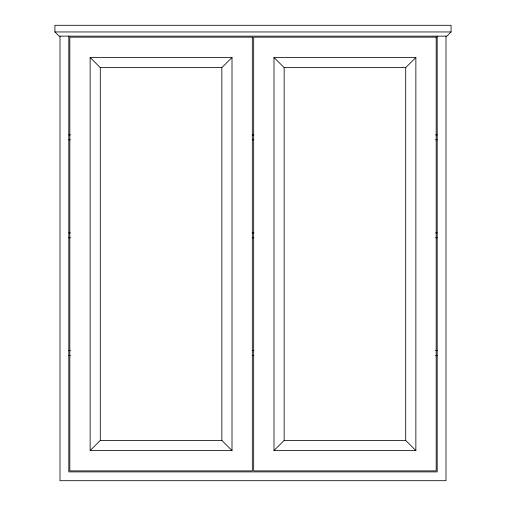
<?xml version="1.0" encoding="UTF-8"?>
<svg xmlns="http://www.w3.org/2000/svg" width="506" height="506" viewBox="0 0 506 506"><rect width="100%" height="100%" fill="white"/><g stroke="black" fill="none" stroke-linecap="round" stroke-linejoin="round"><path stroke-width="0.76" d="M232.007 450.568L221.849 440.41L221.849 67.621L232.007 57.469L90.138 57.469L90.138 450.568L232.007 450.568L232.007 57.469M415.862 450.568L405.704 440.41L405.704 67.621L415.862 57.469L273.993 57.469L273.993 450.568L415.862 450.568L415.862 57.469M451.074 31.954L446.893 36.135L59.107 36.135L54.926 31.954L54.926 25.3L451.074 25.3L451.074 31.954L54.926 31.954M90.138 450.568L100.296 440.41L100.296 67.621L90.138 57.469M273.993 450.568L284.151 440.41L284.151 67.621L273.993 57.469M100.296 67.621L221.849 67.621M284.151 67.621L405.704 67.621M68.81 134.874L70.391 134.874M252.209 134.874L253.791 134.874M435.609 134.874L437.19 134.874M68.81 139.751L70.391 139.751M252.209 139.751L253.791 139.751M435.609 139.751L437.19 139.751M68.81 232.88L70.391 232.88M252.209 232.88L253.791 232.88M435.609 232.88L437.19 232.88M68.81 237.757L70.391 237.757M252.209 237.757L253.791 237.757M435.609 237.757L437.19 237.757M68.81 350.513L70.391 350.513M252.209 350.513L253.791 350.513M435.609 350.513L437.19 350.513M68.81 355.389L70.391 355.389M252.209 355.389L253.791 355.389M435.609 355.389L437.19 355.389M100.296 440.41L221.849 440.41M284.151 440.41L405.704 440.41M445.995 36.135L445.995 480.7L60.005 480.7L60.005 36.135M437.19 36.135L437.19 471.896L68.81 471.896L68.81 36.135M252.323 37.153L69.822 37.153L69.822 470.884L252.323 470.884L252.323 37.153M436.178 37.153L253.677 37.153L253.677 470.884L436.178 470.884L436.178 37.153"/></g></svg>
